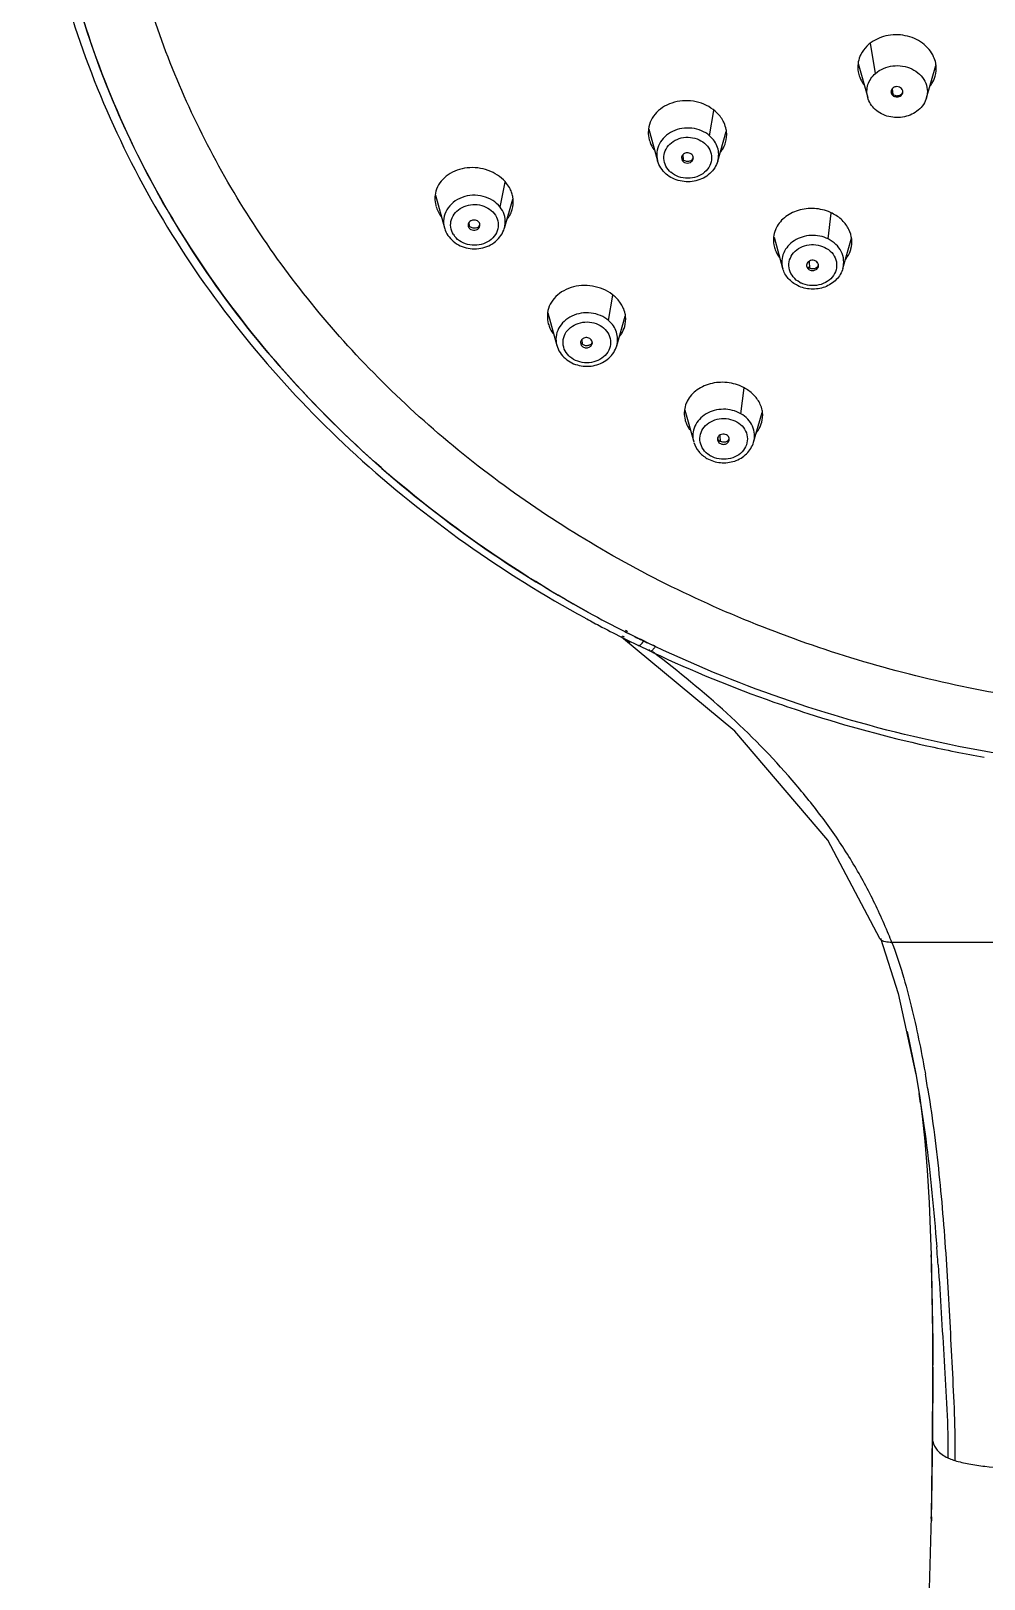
# Model space of a CAD drawing. Extents: x 912 to 2041, y 618 to 1444.
# Drawn here: x 1340 to 1380.1, y 1052.8 to 1117.9 of the extents above; entities that cross this region are included whole.
import ezdxf

# ---------------------------------------------------------------- set-up
doc = ezdxf.new("R2010")
doc.units = 0
doc.header["$LTSCALE"] = 10
doc.header["$MEASUREMENT"] = 0
doc.layers.add('1_1', color=7, linetype='CONTINUOUS')

msp = doc.modelspace()

# ---------------------------------------------------------------- linework, layer by layer
at = {"layer": '1_1', "color": 9, "linetype": 'Continuous'}
for p, q in [((1375.537, 1116.148), (1375.33, 1117.42)), ((1376.239, 1115.5), (1376.26, 1115.271)), ((1368.552, 1113.521), (1368.735, 1114.591)), ((1367.424, 1112.72), (1367.443, 1112.504)), ((1359.737, 1110.522), (1359.953, 1111.57)), ((1373.545, 1109.18), (1373.672, 1110.264)), ((1358.419, 1109.856), (1358.433, 1109.732)), ((1359.919, 1109.633), (1359.924, 1109.651)), ((1372.743, 1108.237), (1372.761, 1107.949)), ((1364.304, 1105.746), (1364.486, 1106.812)), ((1363.177, 1104.946), (1363.195, 1104.751)), ((1369.867, 1101.825), (1370.009, 1102.91)), ((1368.978, 1100.904), (1368.995, 1100.662)), ((1364.984, 1092.657), (1365.063, 1092.617)), ((1365.021, 1092.71), (1365.096, 1092.665)), ((1364.845, 1092.415), (1364.845, 1092.416)), ((1364.872, 1092.405), (1364.845, 1092.415)), ((1365.643, 1092.328), (1365.782, 1092.26)), ((1365.65, 1092.339), (1365.782, 1092.26)), ((1376.874, 1075.826), (1377.228, 1074.039)), ((1377.619, 1074.111), (1377.633, 1074.036)), ((1377.62, 1074.111), (1377.633, 1074.036)), ((1377.757, 1073.273), (1377.783, 1073.113)), ((1377.758, 1073.274), (1377.783, 1073.113)), ((1377.89, 1055.227), (1377.871, 1055.404)), ((1377.893, 1055.404), (1377.89, 1055.227))]:
    msp.add_line(p, q, dxfattribs=at)
at = {"layer": '1_1', "color": 7, "linetype": 'Continuous'}
for p, q in [((1374.811, 1116.56), (1375.207, 1115.13)), ((1377.679, 1115.117), (1378.071, 1116.479)), ((1376.187, 1115.376), (1376.187, 1115.375)), ((1365.996, 1113.806), (1366.366, 1112.47)), ((1368.898, 1112.456), (1369.254, 1113.695)), ((1367.37, 1112.589), (1367.37, 1112.588)), ((1357.016, 1111.018), (1357.397, 1109.647)), ((1359.919, 1109.633), (1360.269, 1110.851)), ((1358.39, 1109.762), (1358.39, 1109.761)), ((1371.266, 1109.257), (1371.628, 1107.953)), ((1374.161, 1107.94), (1374.526, 1109.207)), ((1371.629, 1107.952), (1371.633, 1107.937)), ((1372.635, 1108.068), (1372.635, 1108.067)), ((1361.746, 1106.069), (1362.125, 1104.701)), ((1364.647, 1104.687), (1365.005, 1105.932)), ((1363.121, 1104.813), (1363.121, 1104.812)), ((1367.516, 1101.971), (1367.884, 1100.643)), ((1370.407, 1100.63), (1370.767, 1101.883)), ((1368.884, 1100.751), (1368.884, 1100.75)), ((1364.984, 1092.657), (1364.982, 1092.658)), ((1365.09, 1092.659), (1365.013, 1092.703)), ((1364.845, 1092.415), (1364.845, 1092.416)), ((1369.623, 1088.47), (1364.845, 1092.416)), ((1364.846, 1092.423), (1364.925, 1092.383)), ((1364.882, 1092.476), (1364.957, 1092.431)), ((1365.505, 1092.096), (1365.565, 1092.067)), ((1365.509, 1092.1), (1365.565, 1092.067)), ((1366.058, 1091.83), (1365.564, 1092.066)), ((1365.643, 1092.328), (1365.641, 1092.329)), ((1365.782, 1092.26), (1365.647, 1092.338)), ((1365.945, 1092.182), (1365.782, 1092.26)), ((1366.269, 1092.027), (1365.945, 1092.182)), ((1366.177, 1091.785), (1366.057, 1091.831)), ((1366.171, 1091.776), (1366.057, 1091.831)), ((1375.714, 1079.738), (1375.713, 1079.742)), ((1377.228, 1074.039), (1377.37, 1073.21)), ((1377.855, 1067.129), (1377.878, 1066.431)), ((1377.871, 1055.404), (1377.326, 1035.21))]:
    msp.add_line(p, q, dxfattribs=at)
at = {"layer": '1_1', "color": 6, "linetype": 'Continuous'}
for p, q in [((1365.564, 1092.066), (1365.564, 1092.065)), ((1366.057, 1091.83), (1366.057, 1091.83))]:
    msp.add_line(p, q, dxfattribs=at)
at = {"layer": '1_1', "color": 7, "linetype": 'Continuous'}
for points in [[(1375.713, 1079.742), (1373.536, 1083.883), (1369.623, 1088.47)], [(1375.741, 1079.748), (1376.485, 1077.423), (1377.232, 1074.021)], [(1377.37, 1073.21), (1377.397, 1073.036), (1377.499, 1072.256), (1377.608, 1071.208), (1377.707, 1069.99), (1377.79, 1068.622), (1377.855, 1067.129)], [(1377.878, 1066.431), (1377.941, 1062.755), (1377.924, 1058.866), (1377.871, 1055.414)]]:
    msp.add_lwpolyline(points, dxfattribs=at)
for centre, radius, start, end in [((1376.924, 1116.352), 1.167, 343.92564, 6.29311), ((1376.37, 1115.375), 0.183, 172.68688, 179.70911), ((1376.376, 1115.374), 0.189, 165.77106, 172.68543), ((1376.501, 1115.374), 0.186, 359.72803, 4.1055), ((1368.121, 1113.564), 1.153, 343.95497, 6.53108), ((1367.562, 1112.587), 0.192, 159.56083, 166.45702), ((1367.683, 1112.587), 0.186, 359.86585, 4.78393), ((1358.137, 1110.878), 1.143, 155.62412, 172.86881), ((1358.169, 1110.864), 1.177, 154.57113, 155.66242), ((1359.037, 1110.711), 1.26, 18.39084, 22.87357), ((1359.157, 1110.737), 1.137, 343.95237, 5.76305), ((1358.211, 1110.892), 1.217, 194.57657, 195.50058), ((1359.139, 1110.743), 1.156, 334.12795, 343.90771), ((1358.585, 1109.759), 0.195, 154.30262, 160.39315), ((1358.705, 1109.761), 0.185, 359.63308, 8.95752), ((1358.896, 1109.928), 1.064, 339.24495, 344.96893), ((1373.395, 1109.057), 1.145, 343.95217, 344.94754), ((1372.822, 1108.067), 0.187, 167.14719, 179.67422), ((1372.825, 1108.066), 0.189, 162.7485, 167.16165), ((1372.951, 1108.066), 0.184, 359.63613, 7.98782), ((1363.907, 1105.798), 1.118, 343.97186, 6.86727), ((1369.688, 1101.749), 1.1, 344.98801, 7.04684), ((1368.659, 1101.858), 1.171, 194.47646, 195.49961), ((1368.695, 1101.868), 1.209, 195.52567, 205.23051), ((1369.669, 1101.753), 1.12, 343.95255, 345.01362), ((1388.373, 1139.018), 52.198, 241.31188, 242.05001), ((1388.447, 1138.908), 51.862, 241.19319, 243.09953), ((1388.486, 1139.233), 52.44, 242.0503, 243.20518), ((1388.602, 1139.21), 52.202, 243.1951, 243.62163), ((1369.874, 1099.192), 8.425, 233.95943, 234.49023), ((1388.575, 1139.408), 52.637, 243.30114, 243.72437), ((1388.606, 1139.47), 52.707, 243.72434, 244.00563), ((1388.639, 1139.285), 52.285, 243.62159, 243.90515), ((1375.149, 1111.318), 21.235, 243.82537, 244.31162), ((1389.366, 1141.142), 54.543, 244.8338, 250.61581), ((1389.695, 1142.056), 55.514, 250.608, 252.15533), ((1389.97, 1142.965), 56.464, 252.17219, 257.44351), ((1390.154, 1143.774), 57.293, 257.43966, 259.89475)]:
    msp.add_arc(centre, radius, start, end, dxfattribs=at)
at = {"layer": '1_1', "color": 9, "linetype": 'Continuous'}
for centre, radius, start, end in [((1376.869, 1117.338), 1.497, 323.37906, 323.86106), ((1367.527, 1112.69), 0.928, 224.92003, 229.26336), ((1358.985, 1109.904), 0.972, 344.94074, 357.08817), ((1358.489, 1109.81), 0.839, 212.38612, 217.92256), ((1372.856, 1108.261), 1.04, 241.12225, 243.52865), ((1363.278, 1104.915), 0.919, 225.22267, 229.36215), ((1369.09, 1100.921), 1.002, 237.44381, 240.1515), ((1388.437, 1138.886), 51.838, 241.19024, 243.10052), ((1388.58, 1139.165), 52.151, 243.19636, 243.62356), ((1388.614, 1139.233), 52.228, 243.62353, 243.90747), ((1348.513, 1068.372), 29.894, 22.00579, 22.71809), ((1332.158, 1066.157), 46.153, 8.87001, 9.8285), ((1320.857, 1064.025), 57.254, 8.82636, 9.23164), ((1257.107, 1057.404), 121.366, 4.27863, 4.42374), ((1257.111, 1057.404), 121.362, 4.27863, 4.42385), ((1217.371, 1061.557), 160.581, 1.12306, 1.73942), ((1243.967, 1056.423), 134.543, 4.08254, 4.27748), ((1191.336, 1061.047), 186.62, 359.84448, 1.12291), ((1157.507, 1061.038), 220.449, 359.36136, 359.87077), ((847.382, 1065.13), 530.6, 358.94971, 359.29296)]:
    msp.add_arc(centre, radius, start, end, dxfattribs=at)
at = {"layer": '1_1', "color": 7, "linetype": 'Continuous'}
for points, knots in [([(1339.999, 1129.438), (1340.014, 1127.639), (1340.307, 1124.027), (1341.527, 1118.71), (1343.508, 1113.567), (1347.143, 1107.002), (1353.459, 1099.626), (1359.857, 1095.12), (1363.316, 1093.228)], [0, 0, 0, 0, 0.119683, 0.240052, 0.36168, 0.485052, 0.737777, 1, 1, 1, 1]), ([(1363.457, 1093.464), (1360.027, 1095.35), (1353.689, 1099.838), (1347.448, 1107.18), (1343.875, 1113.706), (1341.94, 1118.814), (1340.764, 1124.09), (1340.498, 1127.671), (1340.496, 1129.453)], [0, 0, 0, 0, 0.26252, 0.515318, 0.638636, 0.760165, 0.880432, 1, 1, 1, 1]), ([(1375.274, 1117.387), (1375.236, 1117.356), (1375.096, 1117.229), (1374.981, 1117.073), (1374.918, 1116.948)], [0, 0, 0, 0, 0.256236, 1, 1, 1, 1]), ([(1377.982, 1116.85), (1377.932, 1116.961), (1377.797, 1117.173), (1377.517, 1117.433), (1377.173, 1117.629), (1376.656, 1117.789), (1375.972, 1117.783), (1375.473, 1117.551), (1375.274, 1117.387)], [0, 0, 0, 0, 0.116083, 0.237299, 0.363372, 0.492932, 0.752469, 1, 1, 1, 1]), ([(1374.918, 1116.948), (1374.903, 1116.917), (1374.847, 1116.794), (1374.813, 1116.662), (1374.8, 1116.562)], [0, 0, 0, 0, 0.25285, 1, 1, 1, 1]), ([(1378.084, 1116.48), (1378.081, 1116.511), (1378.062, 1116.638), (1378.022, 1116.762), (1377.982, 1116.85)], [0, 0, 0, 0, 0.247756, 1, 1, 1, 1]), ([(1374.8, 1116.562), (1374.786, 1116.447), (1374.79, 1116.289), (1374.825, 1116.137), (1374.835, 1116.1)], [0, 0, 0, 0, 0.747484, 1, 1, 1, 1]), ([(1374.835, 1116.1), (1374.845, 1116.063), (1374.894, 1115.915), (1374.97, 1115.777), (1375.039, 1115.682)], [0, 0, 0, 0, 0.24609, 1, 1, 1, 1]), ([(1375.208, 1115.13), (1375.183, 1115.219), (1375.16, 1115.404), (1375.207, 1115.682), (1375.334, 1115.939), (1375.464, 1116.084), (1375.537, 1116.148)], [0, 0, 0, 0, 0.244807, 0.489872, 0.740566, 1, 1, 1, 1]), ([(1375.537, 1116.148), (1375.636, 1116.234), (1375.867, 1116.377), (1376.263, 1116.482), (1376.678, 1116.475), (1377.069, 1116.354), (1377.398, 1116.133), (1377.629, 1115.829), (1377.735, 1115.474), (1377.712, 1115.23), (1377.679, 1115.117)], [0, 0, 0, 0, 0.126948, 0.258558, 0.391796, 0.52305, 0.649407, 0.769745, 0.885437, 1, 1, 1, 1]), ([(1377.841, 1115.623), (1377.864, 1115.654), (1377.951, 1115.779), (1378.014, 1115.92), (1378.046, 1116.029)], [0, 0, 0, 0, 0.254764, 1, 1, 1, 1]), ([(1376.187, 1115.375), (1376.187, 1115.353), (1376.192, 1115.325), (1376.203, 1115.298), (1376.206, 1115.292)], [0, 0, 0, 0, 0.745812, 1, 1, 1, 1]), ([(1376.189, 1115.399), (1376.19, 1115.39), (1376.197, 1115.355), (1376.214, 1115.321), (1376.232, 1115.3)], [0, 0, 0, 0, 0.238143, 1, 1, 1, 1]), ([(1376.437, 1115.589), (1376.382, 1115.589), (1376.298, 1115.565), (1376.221, 1115.492), (1376.199, 1115.445), (1376.193, 1115.421)], [0, 0, 0, 0, 0.518554, 0.764793, 1, 1, 1, 1]), ([(1376.634, 1115.507), (1376.61, 1115.533), (1376.547, 1115.575), (1376.474, 1115.589), (1376.437, 1115.589)], [0, 0, 0, 0, 0.487999, 1, 1, 1, 1]), ([(1376.437, 1115.206), (1376.467, 1115.206), (1376.522, 1115.221), (1376.601, 1115.247), (1376.658, 1115.303), (1376.679, 1115.35), (1376.684, 1115.375)], [0, 0, 0, 0, 0.274687, 0.527041, 0.768631, 1, 1, 1, 1]), ([(1376.437, 1115.16), (1376.499, 1115.16), (1376.596, 1115.192), (1376.673, 1115.287), (1376.687, 1115.345), (1376.687, 1115.373)], [0, 0, 0, 0, 0.520955, 0.765825, 1, 1, 1, 1]), ([(1376.686, 1115.388), (1376.686, 1115.398), (1376.679, 1115.442), (1376.656, 1115.482), (1376.634, 1115.507)], [0, 0, 0, 0, 0.246196, 1, 1, 1, 1]), ([(1368.789, 1114.556), (1368.678, 1114.652), (1368.423, 1114.818), (1367.989, 1114.968), (1367.527, 1115.014), (1367.071, 1114.952), (1366.657, 1114.786), (1366.316, 1114.527), (1366.076, 1114.194), (1365.999, 1113.935), (1365.983, 1113.807)], [0, 0, 0, 0, 0.127253, 0.258808, 0.392528, 0.523737, 0.651782, 0.772615, 0.888558, 1, 1, 1, 1]), ([(1377.337, 1114.602), (1377.174, 1114.464), (1376.761, 1114.27), (1376.196, 1114.28), (1375.784, 1114.434), (1375.519, 1114.615), (1375.317, 1114.85), (1375.234, 1115.036), (1375.208, 1115.13)], [0, 0, 0, 0, 0.25183, 0.512082, 0.640622, 0.765049, 0.884644, 1, 1, 1, 1]), ([(1376.206, 1115.292), (1376.226, 1115.252), (1376.295, 1115.182), (1376.389, 1115.16), (1376.437, 1115.16)], [0, 0, 0, 0, 0.481562, 1, 1, 1, 1]), ([(1376.26, 1115.271), (1376.284, 1115.252), (1376.328, 1115.232), (1376.388, 1115.213), (1376.421, 1115.206), (1376.437, 1115.206)], [0, 0, 0, 0, 0.483219, 0.742138, 1, 1, 1, 1]), ([(1377.679, 1115.117), (1377.651, 1115.019), (1377.56, 1114.827), (1377.418, 1114.67), (1377.337, 1114.602)], [0, 0, 0, 0, 0.490645, 1, 1, 1, 1]), ([(1369.164, 1114.062), (1369.143, 1114.108), (1369.047, 1114.292), (1368.908, 1114.453), (1368.789, 1114.556)], [0, 0, 0, 0, 0.24394, 1, 1, 1, 1]), ([(1365.983, 1113.807), (1365.978, 1113.769), (1365.967, 1113.617), (1365.987, 1113.462), (1366.018, 1113.352)], [0, 0, 0, 0, 0.24855, 1, 1, 1, 1]), ([(1369.266, 1113.695), (1369.263, 1113.727), (1369.243, 1113.852), (1369.204, 1113.975), (1369.164, 1114.062)], [0, 0, 0, 0, 0.247627, 1, 1, 1, 1]), ([(1366.018, 1113.352), (1366.028, 1113.315), (1366.077, 1113.167), (1366.153, 1113.028), (1366.222, 1112.933)], [0, 0, 0, 0, 0.245952, 1, 1, 1, 1]), ([(1367.494, 1112.774), (1367.469, 1112.761), (1367.422, 1112.728), (1367.391, 1112.679), (1367.382, 1112.654)], [0, 0, 0, 0, 0.513655, 1, 1, 1, 1]), ([(1367.803, 1112.733), (1367.764, 1112.77), (1367.658, 1112.817), (1367.544, 1112.798), (1367.494, 1112.774)], [0, 0, 0, 0, 0.493703, 1, 1, 1, 1]), ([(1369.024, 1112.843), (1369.048, 1112.873), (1369.134, 1112.997), (1369.198, 1113.137), (1369.229, 1113.246)], [0, 0, 0, 0, 0.25546, 1, 1, 1, 1]), ([(1360.015, 1111.511), (1359.93, 1111.621), (1359.723, 1111.82), (1359.345, 1112.038), (1358.916, 1112.166), (1358.467, 1112.196), (1358.03, 1112.125), (1357.636, 1111.958), (1357.314, 1111.705), (1357.161, 1111.485), (1357.106, 1111.37)], [0, 0, 0, 0, 0.122155, 0.249826, 0.381647, 0.513256, 0.643606, 0.768111, 0.887086, 1, 1, 1, 1]), ([(1366.726, 1111.913), (1366.64, 1111.987), (1366.49, 1112.157), (1366.396, 1112.364), (1366.366, 1112.471)], [0, 0, 0, 0, 0.504849, 1, 1, 1, 1]), ([(1368.898, 1112.456), (1368.868, 1112.356), (1368.779, 1112.161), (1368.568, 1111.916), (1368.296, 1111.73), (1367.878, 1111.576), (1367.306, 1111.569), (1366.891, 1111.771), (1366.726, 1111.913)], [0, 0, 0, 0, 0.119872, 0.241916, 0.36663, 0.493792, 0.749472, 1, 1, 1, 1]), ([(1367.37, 1112.588), (1367.37, 1112.551), (1367.396, 1112.471), (1367.493, 1112.392), (1367.62, 1112.364), (1367.707, 1112.383), (1367.745, 1112.402)], [0, 0, 0, 0, 0.229814, 0.476241, 0.738132, 1, 1, 1, 1]), ([(1367.39, 1112.573), (1367.393, 1112.567), (1367.407, 1112.541), (1367.427, 1112.519), (1367.443, 1112.504)], [0, 0, 0, 0, 0.243355, 1, 1, 1, 1]), ([(1367.745, 1112.464), (1367.72, 1112.454), (1367.669, 1112.437), (1367.586, 1112.436), (1367.511, 1112.465), (1367.463, 1112.488), (1367.443, 1112.504)], [0, 0, 0, 0, 0.249499, 0.505085, 0.760889, 1, 1, 1, 1]), ([(1367.745, 1112.464), (1367.774, 1112.475), (1367.827, 1112.507), (1367.857, 1112.562), (1367.864, 1112.59)], [0, 0, 0, 0, 0.50997, 1, 1, 1, 1]), ([(1367.745, 1112.402), (1367.781, 1112.42), (1367.844, 1112.471), (1367.87, 1112.55), (1367.87, 1112.587)], [0, 0, 0, 0, 0.517584, 1, 1, 1, 1]), ([(1367.869, 1112.603), (1367.867, 1112.627), (1367.853, 1112.676), (1367.822, 1112.716), (1367.803, 1112.733)], [0, 0, 0, 0, 0.489845, 1, 1, 1, 1]), ([(1360.198, 1111.201), (1360.187, 1111.229), (1360.136, 1111.338), (1360.071, 1111.44), (1360.015, 1111.511)], [0, 0, 0, 0, 0.246199, 1, 1, 1, 1]), ([(1357.003, 1111.019), (1356.999, 1110.984), (1356.988, 1110.838), (1357.005, 1110.691), (1357.033, 1110.585)], [0, 0, 0, 0, 0.248948, 1, 1, 1, 1]), ([(1360.288, 1110.851), (1360.286, 1110.873), (1360.275, 1110.96), (1360.254, 1111.046), (1360.233, 1111.109)], [0, 0, 0, 0, 0.248285, 1, 1, 1, 1]), ([(1357.038, 1110.566), (1357.049, 1110.527), (1357.102, 1110.368), (1357.186, 1110.22), (1357.263, 1110.119)], [0, 0, 0, 0, 0.245161, 1, 1, 1, 1]), ([(1360.052, 1110.032), (1360.065, 1110.049), (1360.112, 1110.114), (1360.153, 1110.184), (1360.179, 1110.239)], [0, 0, 0, 0, 0.253119, 1, 1, 1, 1]), ([(1373.713, 1110.259), (1373.508, 1110.362), (1373.053, 1110.492), (1372.361, 1110.446), (1371.841, 1110.208), (1371.527, 1109.917), (1371.411, 1109.745), (1371.366, 1109.656)], [0, 0, 0, 0, 0.259134, 0.520399, 0.768726, 0.887072, 1, 1, 1, 1]), ([(1374.417, 1109.574), (1374.347, 1109.719), (1374.144, 1109.991), (1373.866, 1110.183), (1373.713, 1110.259)], [0, 0, 0, 0, 0.4854, 1, 1, 1, 1]), ([(1357.395, 1109.652), (1357.405, 1109.617), (1357.45, 1109.479), (1357.524, 1109.35), (1357.591, 1109.263)], [0, 0, 0, 0, 0.248822, 1, 1, 1, 1]), ([(1357.591, 1109.263), (1357.66, 1109.174), (1357.828, 1109.014), (1358.136, 1108.847), (1358.481, 1108.762), (1358.838, 1108.762), (1359.183, 1108.847), (1359.491, 1109.013), (1359.739, 1109.25), (1359.852, 1109.448), (1359.891, 1109.551)], [0, 0, 0, 0, 0.122666, 0.248197, 0.375863, 0.50434, 0.631957, 0.757362, 0.879945, 1, 1, 1, 1]), ([(1358.39, 1109.761), (1358.39, 1109.726), (1358.413, 1109.652), (1358.499, 1109.573), (1358.616, 1109.539), (1358.698, 1109.549), (1358.736, 1109.562)], [0, 0, 0, 0, 0.229972, 0.475098, 0.735961, 1, 1, 1, 1]), ([(1358.544, 1109.959), (1358.515, 1109.949), (1358.461, 1109.919), (1358.422, 1109.87), (1358.409, 1109.843)], [0, 0, 0, 0, 0.514459, 1, 1, 1, 1]), ([(1358.736, 1109.643), (1358.709, 1109.637), (1358.653, 1109.629), (1358.566, 1109.638), (1358.494, 1109.68), (1358.449, 1109.712), (1358.433, 1109.732)], [0, 0, 0, 0, 0.251943, 0.51057, 0.767786, 1, 1, 1, 1]), ([(1358.845, 1109.884), (1358.811, 1109.925), (1358.711, 1109.984), (1358.596, 1109.978), (1358.544, 1109.959)], [0, 0, 0, 0, 0.488499, 1, 1, 1, 1]), ([(1358.736, 1109.643), (1358.769, 1109.65), (1358.829, 1109.68), (1358.869, 1109.734), (1358.88, 1109.762)], [0, 0, 0, 0, 0.520707, 1, 1, 1, 1]), ([(1358.736, 1109.562), (1358.779, 1109.578), (1358.839, 1109.618), (1358.882, 1109.696), (1358.89, 1109.739), (1358.89, 1109.76)], [0, 0, 0, 0, 0.517041, 0.761816, 1, 1, 1, 1]), ([(1358.888, 1109.79), (1358.887, 1109.798), (1358.879, 1109.832), (1358.861, 1109.864), (1358.845, 1109.884)], [0, 0, 0, 0, 0.246347, 1, 1, 1, 1]), ([(1371.366, 1109.656), (1371.35, 1109.625), (1371.293, 1109.499), (1371.258, 1109.362), (1371.247, 1109.259)], [0, 0, 0, 0, 0.25244, 1, 1, 1, 1]), ([(1374.501, 1108.759), (1374.536, 1108.892), (1374.56, 1109.176), (1374.478, 1109.448), (1374.417, 1109.574)], [0, 0, 0, 0, 0.495401, 1, 1, 1, 1]), ([(1371.247, 1109.259), (1371.235, 1109.151), (1371.24, 1109.003), (1371.273, 1108.861), (1371.282, 1108.826)], [0, 0, 0, 0, 0.747165, 1, 1, 1, 1]), ([(1371.282, 1108.826), (1371.292, 1108.79), (1371.339, 1108.646), (1371.413, 1108.512), (1371.479, 1108.42)], [0, 0, 0, 0, 0.245655, 1, 1, 1, 1]), ([(1372.708, 1108.218), (1372.701, 1108.212), (1372.673, 1108.185), (1372.652, 1108.15), (1372.644, 1108.122)], [0, 0, 0, 0, 0.258081, 1, 1, 1, 1]), ([(1373.097, 1108.18), (1373.077, 1108.208), (1373.02, 1108.256), (1372.914, 1108.287), (1372.802, 1108.277), (1372.735, 1108.242), (1372.708, 1108.218)], [0, 0, 0, 0, 0.240416, 0.494548, 0.751961, 1, 1, 1, 1]), ([(1374.28, 1108.323), (1374.304, 1108.355), (1374.396, 1108.482), (1374.463, 1108.627), (1374.495, 1108.74)], [0, 0, 0, 0, 0.253773, 1, 1, 1, 1]), ([(1372.259, 1107.215), (1372.111, 1107.289), (1371.843, 1107.489), (1371.678, 1107.782), (1371.633, 1107.936)], [0, 0, 0, 0, 0.507914, 1, 1, 1, 1]), ([(1374.161, 1107.94), (1374.136, 1107.852), (1374.061, 1107.681), (1373.889, 1107.458), (1373.666, 1107.277), (1373.318, 1107.104), (1372.823, 1107.029), (1372.433, 1107.128), (1372.259, 1107.215)], [0, 0, 0, 0, 0.119612, 0.241014, 0.364703, 0.490701, 0.745828, 1, 1, 1, 1]), ([(1372.635, 1108.067), (1372.635, 1108.024), (1372.669, 1107.935), (1372.789, 1107.856), (1372.934, 1107.843), (1373.027, 1107.884), (1373.062, 1107.915)], [0, 0, 0, 0, 0.230373, 0.480199, 0.743829, 1, 1, 1, 1]), ([(1372.688, 1108.003), (1372.693, 1107.998), (1372.715, 1107.977), (1372.74, 1107.959), (1372.761, 1107.949)], [0, 0, 0, 0, 0.243756, 1, 1, 1, 1]), ([(1373.062, 1107.977), (1373.042, 1107.961), (1372.997, 1107.934), (1372.918, 1107.914), (1372.838, 1107.926), (1372.785, 1107.937), (1372.761, 1107.949)], [0, 0, 0, 0, 0.241721, 0.494227, 0.750308, 1, 1, 1, 1]), ([(1373.062, 1107.977), (1373.078, 1107.988), (1373.106, 1108.014), (1373.123, 1108.049), (1373.129, 1108.067)], [0, 0, 0, 0, 0.506769, 1, 1, 1, 1]), ([(1373.062, 1107.915), (1373.084, 1107.934), (1373.121, 1107.979), (1373.135, 1108.037), (1373.135, 1108.065)], [0, 0, 0, 0, 0.511036, 1, 1, 1, 1]), ([(1373.133, 1108.092), (1373.13, 1108.115), (1373.119, 1108.146), (1373.102, 1108.173), (1373.097, 1108.18)], [0, 0, 0, 0, 0.744328, 1, 1, 1, 1]), ([(1364.541, 1106.778), (1364.43, 1106.873), (1364.176, 1107.037), (1363.745, 1107.188), (1363.285, 1107.237), (1362.831, 1107.181), (1362.418, 1107.023), (1362.075, 1106.773), (1361.833, 1106.448), (1361.753, 1106.196), (1361.736, 1106.07)], [0, 0, 0, 0, 0.127459, 0.259513, 0.393833, 0.525552, 0.653818, 0.774444, 0.889642, 1, 1, 1, 1]), ([(1364.91, 1106.301), (1364.889, 1106.346), (1364.793, 1106.523), (1364.657, 1106.678), (1364.541, 1106.778)], [0, 0, 0, 0, 0.243453, 1, 1, 1, 1]), ([(1365.017, 1105.932), (1365.013, 1105.964), (1364.993, 1106.09), (1364.951, 1106.214), (1364.91, 1106.301)], [0, 0, 0, 0, 0.247202, 1, 1, 1, 1]), ([(1361.736, 1106.07), (1361.731, 1106.032), (1361.718, 1105.879), (1361.737, 1105.724), (1361.768, 1105.613)], [0, 0, 0, 0, 0.248401, 1, 1, 1, 1]), ([(1361.768, 1105.613), (1361.778, 1105.577), (1361.827, 1105.43), (1361.903, 1105.292), (1361.972, 1105.198)], [0, 0, 0, 0, 0.245489, 1, 1, 1, 1]), ([(1363.231, 1104.99), (1363.219, 1104.984), (1363.179, 1104.956), (1363.147, 1104.914), (1363.134, 1104.88)], [0, 0, 0, 0, 0.260462, 1, 1, 1, 1]), ([(1363.543, 1104.968), (1363.501, 1105.002), (1363.392, 1105.043), (1363.278, 1105.018), (1363.231, 1104.99)], [0, 0, 0, 0, 0.496385, 1, 1, 1, 1]), ([(1363.621, 1104.811), (1363.621, 1104.841), (1363.607, 1104.901), (1363.567, 1104.948), (1363.543, 1104.968)], [0, 0, 0, 0, 0.487997, 1, 1, 1, 1]), ([(1364.78, 1105.095), (1364.803, 1105.125), (1364.888, 1105.246), (1364.951, 1105.384), (1364.982, 1105.49)], [0, 0, 0, 0, 0.255819, 1, 1, 1, 1]), ([(1362.123, 1104.708), (1362.152, 1104.6), (1362.246, 1104.39), (1362.399, 1104.218), (1362.485, 1104.144)], [0, 0, 0, 0, 0.4952, 1, 1, 1, 1]), ([(1362.485, 1104.144), (1362.65, 1104.003), (1363.063, 1103.803), (1363.633, 1103.81), (1364.049, 1103.964), (1364.319, 1104.149), (1364.529, 1104.393), (1364.618, 1104.587), (1364.647, 1104.687)], [0, 0, 0, 0, 0.250573, 0.506248, 0.633392, 0.758089, 0.880123, 1, 1, 1, 1]), ([(1363.121, 1104.812), (1363.121, 1104.774), (1363.149, 1104.692), (1363.252, 1104.612), (1363.383, 1104.587), (1363.472, 1104.612), (1363.51, 1104.634)], [0, 0, 0, 0, 0.229847, 0.477027, 0.739403, 1, 1, 1, 1]), ([(1363.136, 1104.829), (1363.139, 1104.822), (1363.154, 1104.792), (1363.176, 1104.767), (1363.195, 1104.751)], [0, 0, 0, 0, 0.243967, 1, 1, 1, 1]), ([(1363.433, 1104.69), (1363.412, 1104.686), (1363.368, 1104.681), (1363.305, 1104.695), (1363.247, 1104.719), (1363.21, 1104.738), (1363.195, 1104.751)], [0, 0, 0, 0, 0.25545, 0.511949, 0.764433, 1, 1, 1, 1]), ([(1363.511, 1104.714), (1363.505, 1104.712), (1363.479, 1104.702), (1363.453, 1104.694), (1363.433, 1104.69)], [0, 0, 0, 0, 0.236418, 1, 1, 1, 1]), ([(1363.51, 1104.634), (1363.543, 1104.652), (1363.599, 1104.703), (1363.621, 1104.776), (1363.621, 1104.811)], [0, 0, 0, 0, 0.516021, 1, 1, 1, 1]), ([(1363.511, 1104.714), (1363.522, 1104.719), (1363.565, 1104.743), (1363.598, 1104.783), (1363.611, 1104.817)], [0, 0, 0, 0, 0.259349, 1, 1, 1, 1]), ([(1370.053, 1102.892), (1369.848, 1103.01), (1369.383, 1103.166), (1368.664, 1103.147), (1368.115, 1102.919), (1367.783, 1102.625), (1367.661, 1102.45), (1367.614, 1102.358)], [0, 0, 0, 0, 0.258418, 0.520762, 0.770046, 0.887686, 1, 1, 1, 1]), ([(1367.614, 1102.358), (1367.599, 1102.328), (1367.542, 1102.205), (1367.507, 1102.073), (1367.496, 1101.973)], [0, 0, 0, 0, 0.253613, 1, 1, 1, 1]), ([(1370.686, 1102.217), (1370.625, 1102.355), (1370.444, 1102.619), (1370.193, 1102.812), (1370.053, 1102.892)], [0, 0, 0, 0, 0.484826, 1, 1, 1, 1]), ([(1367.496, 1101.973), (1367.492, 1101.939), (1367.482, 1101.803), (1367.499, 1101.664), (1367.524, 1101.565)], [0, 0, 0, 0, 0.24893, 1, 1, 1, 1]), ([(1370.78, 1101.884), (1370.776, 1101.912), (1370.758, 1102.026), (1370.722, 1102.137), (1370.686, 1102.217)], [0, 0, 0, 0, 0.246962, 1, 1, 1, 1]), ([(1367.601, 1101.353), (1367.61, 1101.335), (1367.647, 1101.261), (1367.691, 1101.191), (1367.727, 1101.14)], [0, 0, 0, 0, 0.247214, 1, 1, 1, 1]), ([(1370.525, 1101.026), (1370.55, 1101.057), (1370.644, 1101.184), (1370.712, 1101.33), (1370.745, 1101.444)], [0, 0, 0, 0, 0.25396, 1, 1, 1, 1]), ([(1367.89, 1100.62), (1367.932, 1100.48), (1368.078, 1100.212), (1368.312, 1100.02), (1368.442, 1099.945)], [0, 0, 0, 0, 0.492866, 1, 1, 1, 1]), ([(1368.442, 1099.945), (1368.615, 1099.846), (1369.01, 1099.724), (1369.52, 1099.782), (1369.883, 1099.949), (1370.117, 1100.129), (1370.298, 1100.355), (1370.377, 1100.53), (1370.404, 1100.62)], [0, 0, 0, 0, 0.253319, 0.508587, 0.63485, 0.758779, 0.880333, 1, 1, 1, 1]), ([(1368.884, 1100.75), (1368.884, 1100.708), (1368.917, 1100.618), (1369.037, 1100.54), (1369.183, 1100.527), (1369.275, 1100.568), (1369.311, 1100.598)], [0, 0, 0, 0, 0.230373, 0.480199, 0.743829, 1, 1, 1, 1]), ([(1368.888, 1100.799), (1368.89, 1100.792), (1368.897, 1100.768), (1368.909, 1100.745), (1368.92, 1100.729)], [0, 0, 0, 0, 0.244524, 1, 1, 1, 1]), ([(1368.957, 1100.902), (1368.949, 1100.896), (1368.921, 1100.868), (1368.901, 1100.833), (1368.892, 1100.806)], [0, 0, 0, 0, 0.258081, 1, 1, 1, 1]), ([(1368.92, 1100.729), (1368.925, 1100.722), (1368.946, 1100.696), (1368.973, 1100.675), (1368.995, 1100.662)], [0, 0, 0, 0, 0.243602, 1, 1, 1, 1]), ([(1369.346, 1100.864), (1369.325, 1100.892), (1369.269, 1100.939), (1369.162, 1100.971), (1369.051, 1100.961), (1368.984, 1100.925), (1368.957, 1100.902)], [0, 0, 0, 0, 0.240416, 0.494548, 0.751961, 1, 1, 1, 1]), ([(1369.069, 1100.637), (1369.063, 1100.639), (1369.037, 1100.645), (1369.012, 1100.653), (1368.995, 1100.662)], [0, 0, 0, 0, 0.255845, 1, 1, 1, 1]), ([(1369.311, 1100.679), (1369.3, 1100.672), (1369.253, 1100.643), (1369.198, 1100.625), (1369.155, 1100.625)], [0, 0, 0, 0, 0.232211, 1, 1, 1, 1]), ([(1369.311, 1100.598), (1369.333, 1100.617), (1369.37, 1100.663), (1369.384, 1100.721), (1369.384, 1100.749)], [0, 0, 0, 0, 0.511036, 1, 1, 1, 1]), ([(1369.384, 1100.749), (1369.384, 1100.779), (1369.373, 1100.821), (1369.352, 1100.855), (1369.346, 1100.864)], [0, 0, 0, 0, 0.742961, 1, 1, 1, 1]), ([(1365.186, 1092.198), (1365.188, 1092.2), (1365.195, 1092.211), (1365.204, 1092.22), (1365.212, 1092.227)], [0, 0, 0, 0, 0.202945, 1, 1, 1, 1]), ([(1365.564, 1092.065), (1365.567, 1092.064), (1365.582, 1092.06), (1365.598, 1092.065), (1365.608, 1092.07)], [0, 0, 0, 0, 0.213232, 1, 1, 1, 1]), ([(1365.637, 1092.088), (1365.642, 1092.092), (1365.665, 1092.112), (1365.686, 1092.134), (1365.701, 1092.152)], [0, 0, 0, 0, 0.216393, 1, 1, 1, 1]), ([(1365.701, 1092.152), (1365.708, 1092.159), (1365.737, 1092.195), (1365.763, 1092.232), (1365.782, 1092.261)], [0, 0, 0, 0, 0.22862, 1, 1, 1, 1]), ([(1366.269, 1092.025), (1366.258, 1092.007), (1366.217, 1091.947), (1366.171, 1091.889), (1366.132, 1091.857)], [0, 0, 0, 0, 0.297964, 1, 1, 1, 1]), ([(1366.132, 1091.857), (1366.125, 1091.851), (1366.104, 1091.835), (1366.073, 1091.823), (1366.057, 1091.83)], [0, 0, 0, 0, 0.341468, 1, 1, 1, 1]), ([(1375.753, 1079.688), (1375.749, 1079.692), (1375.733, 1079.707), (1375.721, 1079.724), (1375.714, 1079.738)], [0, 0, 0, 0, 0.272694, 1, 1, 1, 1]), ([(1376.229, 1079.574), (1376.135, 1079.575), (1376, 1079.583), (1375.841, 1079.632), (1375.777, 1079.667), (1375.753, 1079.688)], [0, 0, 0, 0, 0.566075, 0.807035, 1, 1, 1, 1])]:
    msp.add_open_spline(points, degree=3, knots=knots, dxfattribs=at)
at = {"layer": '1_1', "color": 9, "linetype": 'Continuous'}
for points, knots in [([(1340.497, 1129.229), (1340.51, 1127.456), (1340.795, 1123.895), (1341.991, 1118.652), (1343.936, 1113.577), (1347.513, 1107.095), (1353.735, 1099.802), (1360.044, 1095.341), (1363.456, 1093.464)], [0, 0, 0, 0, 0.119558, 0.239816, 0.361363, 0.484695, 0.737502, 1, 1, 1, 1]), ([(1437.054, 1129.405), (1437.055, 1128.089), (1436.907, 1125.449), (1436.234, 1121.532), (1435.116, 1117.691), (1433.565, 1113.965), (1431.597, 1110.39), (1429.23, 1106.999), (1426.488, 1103.825), (1422.34, 1099.897), (1416.344, 1095.692), (1408.218, 1091.984), (1399.414, 1089.705), (1390.265, 1088.94), (1381.115, 1089.714), (1372.307, 1092.001), (1364.174, 1095.717), (1358.169, 1099.927), (1354.013, 1103.858), (1351.264, 1107.034), (1348.89, 1110.427), (1346.914, 1114.004), (1345.355, 1117.732), (1344.229, 1121.573), (1343.547, 1125.491), (1343.393, 1128.131), (1343.392, 1129.447)], [0, 0, 0, 0, 0.02886, 0.057821, 0.086962, 0.116375, 0.146131, 0.176287, 0.206881, 0.237936, 0.30135, 0.366425, 0.432753, 0.499756, 0.566777, 0.633154, 0.698306, 0.761811, 0.792913, 0.823555, 0.853754, 0.883548, 0.912994, 0.942159, 0.971134, 1, 1, 1, 1]), ([(1368.552, 1113.521), (1368.451, 1113.608), (1368.214, 1113.752), (1367.811, 1113.857), (1367.39, 1113.848), (1366.992, 1113.726), (1366.658, 1113.502), (1366.422, 1113.194), (1366.312, 1112.834), (1366.334, 1112.587), (1366.366, 1112.471)], [0, 0, 0, 0, 0.12725, 0.259017, 0.392235, 0.523353, 0.649544, 0.76977, 0.885431, 1, 1, 1, 1]), ([(1366.87, 1112.035), (1366.789, 1112.116), (1366.658, 1112.307), (1366.603, 1112.649), (1366.704, 1112.982), (1366.94, 1113.252), (1367.27, 1113.425), (1367.65, 1113.481), (1368.027, 1113.414), (1368.249, 1113.288), (1368.342, 1113.208)], [0, 0, 0, 0, 0.12041, 0.236124, 0.352644, 0.474812, 0.603986, 0.737695, 0.871219, 1, 1, 1, 1]), ([(1368.898, 1112.459), (1368.925, 1112.551), (1368.951, 1112.745), (1368.901, 1113.035), (1368.767, 1113.304), (1368.63, 1113.455), (1368.552, 1113.521)], [0, 0, 0, 0, 0.244511, 0.489411, 0.740187, 1, 1, 1, 1]), ([(1368.342, 1113.208), (1368.432, 1113.131), (1368.582, 1112.944), (1368.666, 1112.597), (1368.584, 1112.249), (1368.355, 1111.962), (1368.021, 1111.775), (1367.633, 1111.71), (1367.245, 1111.775), (1367.016, 1111.905), (1366.921, 1111.987)], [0, 0, 0, 0, 0.121658, 0.237821, 0.353894, 0.475304, 0.60395, 0.737525, 0.871163, 1, 1, 1, 1]), ([(1359.737, 1110.522), (1359.652, 1110.632), (1359.433, 1110.825), (1359.027, 1110.995), (1358.578, 1111.039), (1358.139, 1110.95), (1357.758, 1110.738), (1357.481, 1110.425), (1357.344, 1110.043), (1357.361, 1109.776), (1357.395, 1109.652)], [0, 0, 0, 0, 0.124039, 0.254014, 0.387216, 0.519622, 0.647537, 0.769094, 0.88533, 1, 1, 1, 1]), ([(1357.78, 1109.361), (1357.721, 1109.454), (1357.64, 1109.666), (1357.67, 1110.007), (1357.846, 1110.31), (1358.135, 1110.529), (1358.495, 1110.641), (1358.876, 1110.631), (1359.228, 1110.503), (1359.417, 1110.341), (1359.49, 1110.248)], [0, 0, 0, 0, 0.117269, 0.23256, 0.351582, 0.477481, 0.609436, 0.743559, 0.874944, 1, 1, 1, 1]), ([(1359.49, 1110.248), (1359.56, 1110.158), (1359.665, 1109.947), (1359.665, 1109.594), (1359.506, 1109.272), (1359.221, 1109.033), (1358.855, 1108.906), (1358.463, 1108.906), (1358.098, 1109.033), (1357.901, 1109.198), (1357.827, 1109.294)], [0, 0, 0, 0, 0.118411, 0.233748, 0.351982, 0.477063, 0.608678, 0.742956, 0.874697, 1, 1, 1, 1]), ([(1359.956, 1109.854), (1359.961, 1109.972), (1359.928, 1110.214), (1359.811, 1110.427), (1359.737, 1110.522)], [0, 0, 0, 0, 0.492982, 1, 1, 1, 1]), ([(1373.545, 1109.18), (1373.434, 1109.234), (1373.194, 1109.315), (1372.818, 1109.343), (1372.447, 1109.278), (1372.112, 1109.124), (1371.84, 1108.894), (1371.656, 1108.604), (1371.576, 1108.278), (1371.599, 1108.057), (1371.628, 1107.953)], [0, 0, 0, 0, 0.131094, 0.264445, 0.397119, 0.52647, 0.650749, 0.769782, 0.885196, 1, 1, 1, 1]), ([(1372.353, 1107.35), (1372.248, 1107.409), (1372.059, 1107.559), (1371.892, 1107.873), (1371.877, 1108.222), (1372.019, 1108.546), (1372.289, 1108.795), (1372.643, 1108.936), (1373.03, 1108.955), (1373.282, 1108.883), (1373.396, 1108.827)], [0, 0, 0, 0, 0.125829, 0.24467, 0.360116, 0.477879, 0.602149, 0.733134, 0.867404, 1, 1, 1, 1]), ([(1374.161, 1107.94), (1374.194, 1108.056), (1374.218, 1108.303), (1374.112, 1108.663), (1373.88, 1108.972), (1373.663, 1109.121), (1373.545, 1109.18)], [0, 0, 0, 0, 0.240367, 0.483036, 0.735278, 1, 1, 1, 1]), ([(1373.396, 1108.827), (1373.506, 1108.772), (1373.705, 1108.626), (1373.891, 1108.314), (1373.919, 1107.959), (1373.784, 1107.625), (1373.515, 1107.368), (1373.157, 1107.22), (1372.764, 1107.199), (1372.508, 1107.272), (1372.392, 1107.33)], [0, 0, 0, 0, 0.126549, 0.245919, 0.361361, 0.478736, 0.602568, 0.733287, 0.867475, 1, 1, 1, 1]), ([(1364.304, 1105.746), (1364.203, 1105.832), (1363.968, 1105.976), (1363.567, 1106.081), (1363.149, 1106.074), (1362.753, 1105.953), (1362.42, 1105.731), (1362.184, 1105.426), (1362.072, 1105.069), (1362.092, 1104.823), (1362.123, 1104.707)], [0, 0, 0, 0, 0.127201, 0.25892, 0.392115, 0.523251, 0.649493, 0.76978, 0.885469, 1, 1, 1, 1]), ([(1362.631, 1104.263), (1362.55, 1104.344), (1362.419, 1104.534), (1362.362, 1104.875), (1362.461, 1105.207), (1362.696, 1105.477), (1363.026, 1105.65), (1363.404, 1105.706), (1363.78, 1105.639), (1364.001, 1105.513), (1364.094, 1105.433)], [0, 0, 0, 0, 0.120514, 0.236234, 0.352717, 0.474851, 0.604007, 0.737708, 0.871242, 1, 1, 1, 1]), ([(1364.647, 1104.689), (1364.674, 1104.781), (1364.699, 1104.973), (1364.65, 1105.263), (1364.517, 1105.53), (1364.381, 1105.68), (1364.304, 1105.746)], [0, 0, 0, 0, 0.244534, 0.489447, 0.740217, 1, 1, 1, 1]), ([(1364.094, 1105.433), (1364.183, 1105.356), (1364.332, 1105.17), (1364.414, 1104.825), (1364.332, 1104.48), (1364.105, 1104.194), (1363.773, 1104.008), (1363.387, 1103.944), (1363.002, 1104.009), (1362.774, 1104.137), (1362.68, 1104.218)], [0, 0, 0, 0, 0.121627, 0.237778, 0.35386, 0.475279, 0.603929, 0.737503, 0.871144, 1, 1, 1, 1]), ([(1369.867, 1101.825), (1369.757, 1101.887), (1369.518, 1101.983), (1369.134, 1102.029), (1368.751, 1101.978), (1368.401, 1101.832), (1368.115, 1101.603), (1367.918, 1101.309), (1367.832, 1100.976), (1367.854, 1100.75), (1367.884, 1100.643)], [0, 0, 0, 0, 0.130185, 0.263212, 0.39607, 0.525871, 0.650602, 0.769886, 0.885308, 1, 1, 1, 1]), ([(1370.407, 1100.63), (1370.438, 1100.739), (1370.462, 1100.971), (1370.373, 1101.312), (1370.169, 1101.612), (1369.974, 1101.763), (1369.867, 1101.825)], [0, 0, 0, 0, 0.241434, 0.484636, 0.736438, 1, 1, 1, 1]), ([(1368.55, 1100.076), (1368.45, 1100.14), (1368.275, 1100.301), (1368.133, 1100.623), (1368.147, 1100.97), (1368.313, 1101.282), (1368.6, 1101.512), (1368.961, 1101.632), (1369.347, 1101.629), (1369.592, 1101.543), (1369.701, 1101.48)], [0, 0, 0, 0, 0.124536, 0.242383, 0.357788, 0.476478, 0.602015, 0.733876, 0.86821, 1, 1, 1, 1]), ([(1369.701, 1101.48), (1369.807, 1101.42), (1369.993, 1101.264), (1370.152, 1100.942), (1370.153, 1100.589), (1369.994, 1100.267), (1369.708, 1100.028), (1369.343, 1099.901), (1368.951, 1099.901), (1368.701, 1099.988), (1368.591, 1100.052)], [0, 0, 0, 0, 0.125298, 0.243664, 0.359007, 0.477249, 0.602327, 0.733942, 0.868221, 1, 1, 1, 1]), ([(1414.257, 1092.005), (1410.564, 1090.258), (1402.682, 1087.596), (1390.267, 1086.267), (1377.851, 1087.608), (1369.965, 1090.277), (1366.269, 1092.027)], [0, 0, 0, 0, 0.247877, 0.499842, 0.75189, 1, 1, 1, 1]), ([(1376.087, 1079.917), (1375.844, 1080.498), (1375.318, 1081.651), (1374.373, 1083.313), (1373.272, 1084.899), (1371.631, 1086.93), (1369.311, 1089.298), (1367.245, 1090.972), (1366.184, 1091.788)], [0, 0, 0, 0, 0.120818, 0.242764, 0.366098, 0.490684, 0.743263, 1, 1, 1, 1]), ([(1390.278, 1079.563), (1388.114, 1079.564), (1383.431, 1079.572), (1378.748, 1079.574), (1376.229, 1079.576)], [0, 0, 0, 0, 0.462096, 1, 1, 1, 1]), ([(1376.229, 1079.573), (1376.392, 1079.136), (1376.691, 1078.248), (1377.05, 1076.887), (1377.358, 1075.507), (1377.538, 1074.578), (1377.62, 1074.111)], [0, 0, 0, 0, 0.248125, 0.497321, 0.747929, 1, 1, 1, 1]), ([(1377.783, 1073.113), (1377.975, 1071.865), (1378.283, 1069.341), (1378.52, 1066.166), (1378.66, 1063.604), (1378.76, 1061.672), (1378.858, 1059.729), (1378.884, 1058.427), (1378.872, 1057.772)], [0, 0, 0, 0, 0.246172, 0.495247, 0.62065, 0.746243, 0.872321, 1, 1, 1, 1]), ([(1377.433, 1072.81), (1377.511, 1072.312), (1377.796, 1070.304), (1377.994, 1068.284), (1378.112, 1066.765)], [0, 0, 0, 0, 0.248751, 1, 1, 1, 1]), ([(1378.169, 1066.002), (1378.265, 1064.655), (1378.416, 1061.952), (1378.598, 1059.244), (1378.576, 1057.886)], [0, 0, 0, 0, 0.498339, 1, 1, 1, 1]), ([(1377.942, 1058.581), (1377.971, 1058.442), (1378.127, 1058.139), (1378.412, 1057.962), (1378.576, 1057.886)], [0, 0, 0, 0, 0.440221, 1, 1, 1, 1]), ([(1378.576, 1057.886), (1378.598, 1057.875), (1378.695, 1057.832), (1378.795, 1057.796), (1378.872, 1057.772)], [0, 0, 0, 0, 0.233283, 1, 1, 1, 1]), ([(1378.872, 1057.773), (1379.066, 1057.71), (1379.489, 1057.615), (1380.392, 1057.488), (1381.586, 1057.405), (1383.04, 1057.348), (1384.983, 1057.288), (1387.399, 1057.242), (1389.329, 1057.225), (1390.29, 1057.225)], [0, 0, 0, 0, 0.053444, 0.113052, 0.238948, 0.36672, 0.494347, 0.748246, 1, 1, 1, 1])]:
    msp.add_open_spline(points, degree=3, knots=knots, dxfattribs=at)
at = {"layer": '1_1', "color": 7, "linetype": 'Continuous'}
for points in [[(1376.232, 1115.3), (1376.24, 1115.289), (1376.25, 1115.28), (1376.26, 1115.271)], [(1367.375, 1112.632), (1367.372, 1112.618), (1367.37, 1112.603), (1367.37, 1112.589)], [(1367.374, 1112.618), (1367.377, 1112.602), (1367.383, 1112.587), (1367.39, 1112.573)], [(1358.401, 1109.824), (1358.394, 1109.804), (1358.39, 1109.783), (1358.39, 1109.762)], [(1358.409, 1109.771), (1358.415, 1109.757), (1358.423, 1109.744), (1358.433, 1109.732)], [(1363.134, 1104.88), (1363.126, 1104.859), (1363.121, 1104.836), (1363.121, 1104.813)], [(1368.892, 1100.806), (1368.887, 1100.788), (1368.884, 1100.77), (1368.884, 1100.751)], [(1369.155, 1100.625), (1369.126, 1100.624), (1369.097, 1100.63), (1369.069, 1100.637)], [(1369.311, 1100.679), (1369.338, 1100.697), (1369.359, 1100.723), (1369.371, 1100.753)], [(1365.186, 1092.198), (1365.115, 1092.24), (1365.047, 1092.286), (1364.98, 1092.334)], [(1365.608, 1092.07), (1365.618, 1092.075), (1365.628, 1092.082), (1365.637, 1092.088)], [(1366.269, 1092.025), (1366.161, 1092.078), (1366.053, 1092.13), (1365.945, 1092.182)]]:
    msp.add_open_spline(points, degree=3, dxfattribs=at)
at = {"layer": '1_1', "color": 9, "linetype": 'Continuous'}
msp.add_open_spline([(1364.845, 1092.416), (1364.834, 1092.424), (1364.826, 1092.437), (1364.822, 1092.45)], degree=3, dxfattribs=at)
at = {"layer": '1_1', "color": 6, "linetype": 'Continuous'}
for points, knots in [([(1365.555, 1092.072), (1365.557, 1092.07), (1365.559, 1092.068), (1365.562, 1092.066), (1365.564, 1092.066)], [0, 0, 0, 0, 0.506298, 1, 1, 1, 1]), ([(1366.057, 1091.83), (1366.052, 1091.833), (1366.031, 1091.852), (1366.03, 1091.884), (1366.03, 1091.906)], [0, 0, 0, 0, 0.182634, 1, 1, 1, 1])]:
    msp.add_open_spline(points, degree=3, knots=knots, dxfattribs=at)

doc.saveas('drawing.dxf')
